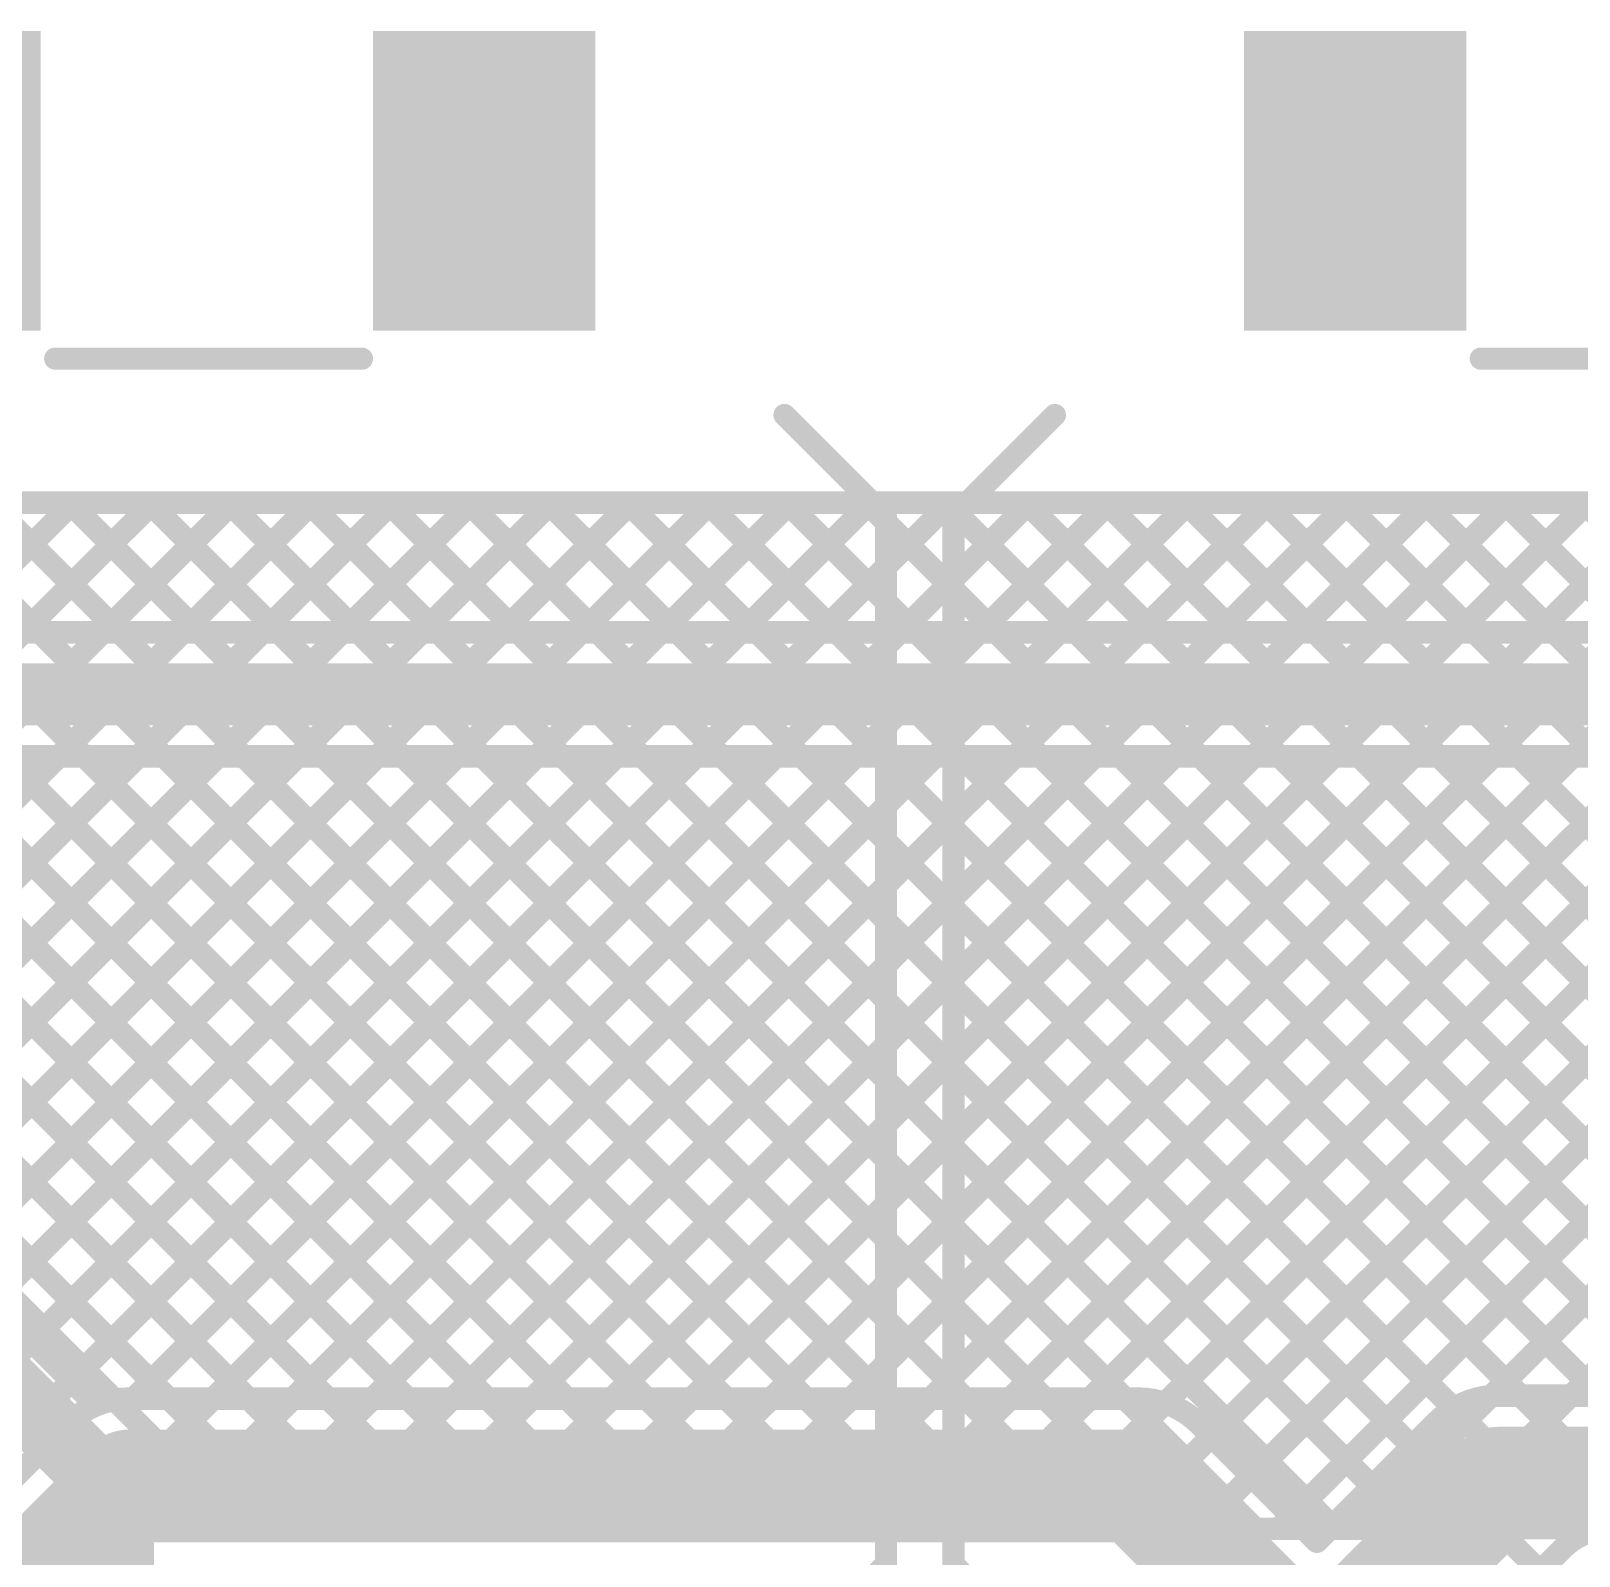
# Model space of a CAD drawing. Header units: millimetres. Extents: x 0 to 214, y 0 to 214.
# Drawn here: x 0.938 to 1.487, y 3.758 to 4.299 of the extents above; entities that cross this region are included whole.
import ezdxf

# ---------------------------------------------------------------- set-up
doc = ezdxf.new("R2010")
doc.units = ezdxf.units.MM
doc.header["$MEASUREMENT"] = 0
for name, color, linetype in [('BottomLayer', 5, 'Continuous'), ('TopLayer', 1, 'Continuous'), ('TopOverlay', 2, 'Continuous'), ('TopPaste', 8, 'Continuous'), ('TopSolder', 216, 'Continuous')]:
    doc.layers.add(name, color=color, linetype=linetype)

# ---------------------------------------------------------------- blocks, each defined once
blk = doc.blocks.new('TL3300CF160Q_185')
at = {"layer": 'TopLayer'}
blk.add_hatch(color=1, dxfattribs=at).paths.add_polyline_path([(0.35433, 0.06299), (0.25591, 0.06299), (0.25591, 0.13386), (0.35433, 0.13386)])
at = {"layer": 'TopPaste'}
blk.add_hatch(color=8, dxfattribs=at).paths.add_polyline_path([(0.35433, 0.06299), (0.25591, 0.06299), (0.25591, 0.13386), (0.35433, 0.13386)])
at = {"layer": 'TopSolder'}
blk.add_hatch(color=216, dxfattribs=at).paths.add_polyline_path([(0.35833, 0.05899), (0.25191, 0.05899), (0.25191, 0.13786), (0.35833, 0.13786)])
at = {"layer": 'TopOverlay', "const_width": 0.00787}
for points in [[(-0.186, 0.241), (-0.222, 0.205)], [(-0.186, 0.241), (0.186, 0.241)], [(0.186, 0.241), (0.222, 0.205)], [(0.24202, 0.05384), (0.242, -0.055)]]:
    blk.add_lwpolyline(points, dxfattribs=at)
at = {"layer": 'TopOverlay', "const_width": 0.00394}
for points in [[(-0.18797, 0.241, 1), (-0.18403, 0.241, 1)], [(-0.18797, 0.241, 1), (-0.18403, 0.241, 1)], [(0.18403, 0.241, 1), (0.18797, 0.241, 1)], [(0.18403, 0.241, 1), (0.18797, 0.241, 1)], [(0.22003, 0.205, 1), (0.22397, 0.205, 1)], [(0.24005, 0.05384, 1), (0.24398, 0.05384, 1)]]:
    blk.add_lwpolyline(points, format="xyb", close=True, dxfattribs=at)
blk = doc.blocks.new('TL3300CF160Q_186')
at = {"layer": 'TopLayer'}
blk.add_hatch(color=1, dxfattribs=at).paths.add_polyline_path([(0.35433, -0.13386), (0.25591, -0.13386), (0.25591, -0.06299), (0.35433, -0.06299)])
at = {"layer": 'TopPaste'}
blk.add_hatch(color=8, dxfattribs=at).paths.add_polyline_path([(0.35433, -0.13386), (0.25591, -0.13386), (0.25591, -0.06299), (0.35433, -0.06299)])
at = {"layer": 'TopSolder'}
for points in [[(0.35833, 0.05899), (0.25191, 0.05899), (0.25191, 0.13786), (0.35833, 0.13786)], [(0.35833, -0.13786), (0.25191, -0.13786), (0.25191, -0.05899), (0.35833, -0.05899)]]:
    blk.add_hatch(color=216, dxfattribs=at).paths.add_polyline_path(points)
at = {"layer": 'TopOverlay', "const_width": 0.00787}
for points in [[(0.24202, 0.05384), (0.242, -0.055)], [(-0.222, -0.205), (-0.186, -0.241)], [(0.222, -0.205), (0.186, -0.241)], [(-0.186, -0.241), (0.186, -0.241)]]:
    blk.add_lwpolyline(points, dxfattribs=at)
at = {"layer": 'TopOverlay', "const_width": 0.00394}
for points in [[(0.24005, 0.05384, 1), (0.24398, 0.05384, 1)], [(0.24003, -0.055, 1), (0.24397, -0.055, 1)], [(0.22003, -0.205, 1), (0.22397, -0.205, 1)], [(-0.18797, -0.241, 1), (-0.18403, -0.241, 1)], [(-0.18797, -0.241, 1), (-0.18403, -0.241, 1)], [(0.18403, -0.241, 1), (0.18797, -0.241, 1)], [(0.18403, -0.241, 1), (0.18797, -0.241, 1)]]:
    blk.add_lwpolyline(points, format="xyb", close=True, dxfattribs=at)

msp = doc.modelspace()

# ---------------------------------------------------------------- linework, layer by layer
at = {"layer": 'BottomLayer'}
for points, const_width in [([(0.57999, 4.132), (4.55583, 4.132)], 0.008), ([(0.89513, 4.132), (0.94113, 4.086)], 0.008), ([(0.90702, 4.086), (0.95302, 4.132)], 0.008), ([(0.92341, 4.132), (0.96941, 4.086)], 0.008), ([(0.9353, 4.086), (0.9813, 4.132)], 0.008), ([(0.9517, 4.132), (0.9977, 4.086)], 0.008), ([(0.96358, 4.086), (1.00958, 4.132)], 0.008), ([(0.97998, 4.132), (1.02598, 4.086)], 0.008), ([(0.99187, 4.086), (1.03787, 4.132)], 0.008), ([(1.00827, 4.132), (1.05427, 4.086)], 0.008), ([(1.02015, 4.086), (1.06615, 4.132)], 0.008), ([(1.03655, 4.132), (1.08255, 4.086)], 0.008), ([(1.04844, 4.086), (1.09444, 4.132)], 0.008), ([(1.06484, 4.132), (1.11084, 4.086)], 0.008), ([(1.07672, 4.086), (1.12272, 4.132)], 0.008), ([(1.09312, 4.132), (1.13912, 4.086)], 0.008), ([(1.10501, 4.086), (1.15101, 4.132)], 0.008), ([(1.1214, 4.132), (1.1674, 4.086)], 0.008), ([(1.13329, 4.086), (1.17929, 4.132)], 0.008), ([(1.14969, 4.132), (1.19569, 4.086)], 0.008), ([(1.16157, 4.086), (1.20757, 4.132)], 0.008), ([(1.17797, 4.132), (1.22397, 4.086)], 0.008), ([(1.18986, 4.086), (1.23586, 4.132)], 0.008), ([(1.20626, 4.132), (1.25226, 4.086)], 0.008), ([(1.21814, 4.086), (1.26414, 4.132)], 0.008), ([(1.23454, 4.132), (1.28054, 4.086)], 0.008), ([(1.24643, 4.086), (1.29243, 4.132)], 0.008), ([(1.26283, 4.132), (1.30883, 4.086)], 0.008), ([(1.27471, 4.086), (1.32071, 4.132)], 0.008), ([(1.29111, 4.132), (1.33711, 4.086)], 0.008), ([(1.303, 4.086), (1.349, 4.132)], 0.008), ([(1.31939, 4.132), (1.36539, 4.086)], 0.008), ([(1.33128, 4.086), (1.37728, 4.132)], 0.008), ([(1.34768, 4.132), (1.39368, 4.086)], 0.008), ([(1.35956, 4.086), (1.40556, 4.132)], 0.008), ([(1.37596, 4.132), (1.42196, 4.086)], 0.008), ([(1.38785, 4.086), (1.43385, 4.132)], 0.008), ([(1.40425, 4.132), (1.45025, 4.086)], 0.008), ([(1.41613, 4.086), (1.46213, 4.132)], 0.008), ([(1.43253, 4.132), (1.47853, 4.086)], 0.008), ([(1.44442, 4.086), (1.49042, 4.132)], 0.008), ([(1.46082, 4.132), (1.50682, 4.086)], 0.008), ([(1.4727, 4.086), (1.5187, 4.132)], 0.008), ([(1.4891, 4.132), (1.5351, 4.086)], 0.008), ([(0.517, 4.086), (2.584, 4.086)], 0.008), ([(0.491, 4.064), (2.584, 4.064)], 0.022), ([(0.517, 4.042), (2.57489, 4.042)], 0.008), ([(0.75886, 4.042), (1.03308, 3.76777)], 0.008), ([(0.78714, 4.042), (1.06137, 3.76777)], 0.008), ([(0.81542, 4.042), (1.08965, 3.76777)], 0.008), ([(0.84355, 3.93768), (0.94787, 4.042)], 0.008), ([(0.84371, 4.042), (1.11794, 3.76777)], 0.008), ([(0.85769, 3.92354), (0.97615, 4.042)], 0.008), ([(0.87184, 3.9094), (1.00444, 4.042)], 0.008), ([(0.87199, 4.042), (1.14622, 3.76777)], 0.008), ([(0.88598, 3.89526), (1.03272, 4.042)], 0.008), ([(0.90012, 3.88111), (1.06101, 4.042)], 0.008), ([(0.90028, 4.042), (1.1745, 3.76777)], 0.008), ([(0.91426, 3.86697), (1.08929, 4.042)], 0.008), ([(0.9284, 3.85283), (1.11757, 4.042)], 0.008), ([(0.92856, 4.042), (1.20279, 3.76777)], 0.008), ([(0.94255, 3.83869), (1.14586, 4.042)], 0.008), ([(0.95669, 3.82455), (1.17414, 4.042)], 0.008), ([(0.95685, 4.042), (1.23107, 3.76777)], 0.008), ([(0.97083, 3.8104), (1.20243, 4.042)], 0.008), ([(0.98497, 3.79626), (1.23071, 4.042)], 0.008), ([(0.98513, 4.042), (1.25936, 3.76777)], 0.008), ([(0.99266, 3.77566), (1.259, 4.042)], 0.008), ([(1.01305, 3.76777), (1.28728, 4.042)], 0.008), ([(1.01341, 4.042), (1.28764, 3.76777)], 0.008), ([(1.04134, 3.76777), (1.31556, 4.042)], 0.008), ([(1.0417, 4.042), (1.31593, 3.76777)], 0.008), ([(1.06962, 3.76777), (1.34385, 4.042)], 0.008), ([(1.06998, 4.042), (1.34421, 3.76777)], 0.008), ([(1.09791, 3.76777), (1.37213, 4.042)], 0.008), ([(1.09827, 4.042), (1.37249, 3.76777)], 0.008), ([(1.12619, 3.76777), (1.40042, 4.042)], 0.008), ([(1.12655, 4.042), (1.40078, 3.76777)], 0.008), ([(1.15447, 3.76777), (1.4287, 4.042)], 0.008), ([(1.15484, 4.042), (1.42906, 3.76777)], 0.008), ([(1.18276, 3.76777), (1.45699, 4.042)], 0.008), ([(1.18312, 4.042), (1.46056, 3.76456)], 0.008), ([(1.21104, 3.76777), (1.48527, 4.042)], 0.008), ([(1.2114, 4.042), (1.48803, 3.76537)], 0.008), ([(1.23933, 3.76777), (1.51355, 4.042)], 0.008), ([(1.23969, 4.042), (1.51392, 3.76777)], 0.008), ([(1.26761, 3.76777), (1.54184, 4.042)], 0.008), ([(1.26797, 4.042), (1.5422, 3.76777)], 0.008), ([(1.2959, 3.76777), (1.57012, 4.042)], 0.008), ([(1.29626, 4.042), (1.57048, 3.76777)], 0.008), ([(1.32418, 3.76777), (1.59841, 4.042)], 0.008), ([(1.32454, 4.042), (1.59877, 3.76777)], 0.008), ([(1.35247, 3.76777), (1.62669, 4.042)], 0.008), ([(1.35283, 4.042), (1.62705, 3.76777)], 0.008), ([(1.38075, 3.76777), (1.65498, 4.042)], 0.008), ([(1.38111, 4.042), (1.65534, 3.76777)], 0.008), ([(1.40903, 3.76777), (1.68326, 4.042)], 0.008), ([(1.40939, 4.042), (1.68362, 3.76777)], 0.008), ([(1.43732, 3.76777), (1.71154, 4.042)], 0.008), ([(1.43768, 4.042), (1.71191, 3.76777)], 0.008), ([(1.46169, 3.76386), (1.73983, 4.042)], 0.008), ([(1.46596, 4.042), (1.74019, 3.76777)], 0.008), ([(0.75163, 4.0296), (0.98576, 3.79548)], 0.008), ([(0.735, 4.013), (0.96916, 3.77884)], 0.025), ([(0.96916, 3.72073), (0.96916, 3.77884)], 0.025), ([(0.99263, 3.77994), (1.0048, 3.76777)], 0.008), ([(0.99266, 3.76777), (0.99266, 3.77884)], 0.008), ([(0.9927, 3.76777), (1.4487, 3.76777)], 0.008), ([(1.46533, 3.76087), (1.47354, 3.75266)], 0.008), ([(1.47354, 3.75266), (1.48175, 3.76087)], 0.008)]:
    msp.add_lwpolyline(points, dxfattribs=dict(at, const_width=const_width))
for points, const_width in [([(0.9497, 4.132, 1), (0.9537, 4.132, 1)], 0.004), ([(0.95102, 4.132, 1), (0.95502, 4.132, 1)], 0.004), ([(0.97798, 4.132, 1), (0.98198, 4.132, 1)], 0.004), ([(0.9793, 4.132, 1), (0.9833, 4.132, 1)], 0.004), ([(1.00627, 4.132, 1), (1.01027, 4.132, 1)], 0.004), ([(1.00758, 4.132, 1), (1.01158, 4.132, 1)], 0.004), ([(1.03455, 4.132, 1), (1.03855, 4.132, 1)], 0.004), ([(1.03587, 4.132, 1), (1.03987, 4.132, 1)], 0.004), ([(1.06284, 4.132, 1), (1.06684, 4.132, 1)], 0.004), ([(1.06415, 4.132, 1), (1.06815, 4.132, 1)], 0.004), ([(1.09112, 4.132, 1), (1.09512, 4.132, 1)], 0.004), ([(1.09244, 4.132, 1), (1.09644, 4.132, 1)], 0.004), ([(1.1194, 4.132, 1), (1.1234, 4.132, 1)], 0.004), ([(1.12072, 4.132, 1), (1.12472, 4.132, 1)], 0.004), ([(1.14769, 4.132, 1), (1.15169, 4.132, 1)], 0.004), ([(1.14901, 4.132, 1), (1.15301, 4.132, 1)], 0.004), ([(1.17597, 4.132, 1), (1.17997, 4.132, 1)], 0.004), ([(1.17729, 4.132, 1), (1.18129, 4.132, 1)], 0.004), ([(1.20426, 4.132, 1), (1.20826, 4.132, 1)], 0.004), ([(1.20557, 4.132, 1), (1.20957, 4.132, 1)], 0.004), ([(1.23254, 4.132, 1), (1.23654, 4.132, 1)], 0.004), ([(1.23386, 4.132, 1), (1.23786, 4.132, 1)], 0.004), ([(1.26083, 4.132, 1), (1.26483, 4.132, 1)], 0.004), ([(1.26214, 4.132, 1), (1.26614, 4.132, 1)], 0.004), ([(1.28911, 4.132, 1), (1.29311, 4.132, 1)], 0.004), ([(1.29043, 4.132, 1), (1.29443, 4.132, 1)], 0.004), ([(1.31739, 4.132, 1), (1.32139, 4.132, 1)], 0.004), ([(1.31871, 4.132, 1), (1.32271, 4.132, 1)], 0.004), ([(1.34568, 4.132, 1), (1.34968, 4.132, 1)], 0.004), ([(1.347, 4.132, 1), (1.351, 4.132, 1)], 0.004), ([(1.37396, 4.132, 1), (1.37796, 4.132, 1)], 0.004), ([(1.37528, 4.132, 1), (1.37928, 4.132, 1)], 0.004), ([(1.40225, 4.132, 1), (1.40625, 4.132, 1)], 0.004), ([(1.40356, 4.132, 1), (1.40756, 4.132, 1)], 0.004), ([(1.43053, 4.132, 1), (1.43453, 4.132, 1)], 0.004), ([(1.43185, 4.132, 1), (1.43585, 4.132, 1)], 0.004), ([(1.45882, 4.132, 1), (1.46282, 4.132, 1)], 0.004), ([(1.46013, 4.132, 1), (1.46413, 4.132, 1)], 0.004), ([(1.4871, 4.132, 1), (1.4911, 4.132, 1)], 0.004), ([(1.48842, 4.132, 1), (1.49242, 4.132, 1)], 0.004), ([(0.9333, 4.086, 1), (0.9373, 4.086, 1)], 0.004), ([(0.93913, 4.086, 1), (0.94313, 4.086, 1)], 0.004), ([(0.96158, 4.086, 1), (0.96558, 4.086, 1)], 0.004), ([(0.96741, 4.086, 1), (0.97141, 4.086, 1)], 0.004), ([(0.98987, 4.086, 1), (0.99387, 4.086, 1)], 0.004), ([(0.9957, 4.086, 1), (0.9997, 4.086, 1)], 0.004), ([(1.01815, 4.086, 1), (1.02215, 4.086, 1)], 0.004), ([(1.02398, 4.086, 1), (1.02798, 4.086, 1)], 0.004), ([(1.04644, 4.086, 1), (1.05044, 4.086, 1)], 0.004), ([(1.05227, 4.086, 1), (1.05627, 4.086, 1)], 0.004), ([(1.07472, 4.086, 1), (1.07872, 4.086, 1)], 0.004), ([(1.08055, 4.086, 1), (1.08455, 4.086, 1)], 0.004), ([(1.10301, 4.086, 1), (1.10701, 4.086, 1)], 0.004), ([(1.10884, 4.086, 1), (1.11284, 4.086, 1)], 0.004), ([(1.13129, 4.086, 1), (1.13529, 4.086, 1)], 0.004), ([(1.13712, 4.086, 1), (1.14112, 4.086, 1)], 0.004), ([(1.15957, 4.086, 1), (1.16357, 4.086, 1)], 0.004), ([(1.1654, 4.086, 1), (1.1694, 4.086, 1)], 0.004), ([(1.18786, 4.086, 1), (1.19186, 4.086, 1)], 0.004), ([(1.19369, 4.086, 1), (1.19769, 4.086, 1)], 0.004), ([(1.21614, 4.086, 1), (1.22014, 4.086, 1)], 0.004), ([(1.22197, 4.086, 1), (1.22597, 4.086, 1)], 0.004), ([(1.24443, 4.086, 1), (1.24843, 4.086, 1)], 0.004), ([(1.25026, 4.086, 1), (1.25426, 4.086, 1)], 0.004), ([(1.27271, 4.086, 1), (1.27671, 4.086, 1)], 0.004), ([(1.27854, 4.086, 1), (1.28254, 4.086, 1)], 0.004), ([(1.301, 4.086, 1), (1.305, 4.086, 1)], 0.004), ([(1.30683, 4.086, 1), (1.31083, 4.086, 1)], 0.004), ([(1.32928, 4.086, 1), (1.33328, 4.086, 1)], 0.004), ([(1.33511, 4.086, 1), (1.33911, 4.086, 1)], 0.004), ([(1.35756, 4.086, 1), (1.36156, 4.086, 1)], 0.004), ([(1.36339, 4.086, 1), (1.36739, 4.086, 1)], 0.004), ([(1.38585, 4.086, 1), (1.38985, 4.086, 1)], 0.004), ([(1.39168, 4.086, 1), (1.39568, 4.086, 1)], 0.004), ([(1.41413, 4.086, 1), (1.41813, 4.086, 1)], 0.004), ([(1.41996, 4.086, 1), (1.42396, 4.086, 1)], 0.004), ([(1.44242, 4.086, 1), (1.44642, 4.086, 1)], 0.004), ([(1.44825, 4.086, 1), (1.45225, 4.086, 1)], 0.004), ([(1.4707, 4.086, 1), (1.4747, 4.086, 1)], 0.004), ([(1.47653, 4.086, 1), (1.48053, 4.086, 1)], 0.004), ([(0.94587, 4.042, 1), (0.94987, 4.042, 1)], 0.004), ([(0.95485, 4.042, 1), (0.95885, 4.042, 1)], 0.004), ([(0.97415, 4.042, 1), (0.97815, 4.042, 1)], 0.004), ([(0.98313, 4.042, 1), (0.98713, 4.042, 1)], 0.004), ([(1.00244, 4.042, 1), (1.00644, 4.042, 1)], 0.004), ([(1.01141, 4.042, 1), (1.01541, 4.042, 1)], 0.004), ([(1.03072, 4.042, 1), (1.03472, 4.042, 1)], 0.004), ([(1.0397, 4.042, 1), (1.0437, 4.042, 1)], 0.004), ([(1.05901, 4.042, 1), (1.06301, 4.042, 1)], 0.004), ([(1.06798, 4.042, 1), (1.07198, 4.042, 1)], 0.004), ([(1.08729, 4.042, 1), (1.09129, 4.042, 1)], 0.004), ([(1.09627, 4.042, 1), (1.10027, 4.042, 1)], 0.004), ([(1.11557, 4.042, 1), (1.11957, 4.042, 1)], 0.004), ([(1.12455, 4.042, 1), (1.12855, 4.042, 1)], 0.004), ([(1.14386, 4.042, 1), (1.14786, 4.042, 1)], 0.004), ([(1.15284, 4.042, 1), (1.15684, 4.042, 1)], 0.004), ([(1.17214, 4.042, 1), (1.17614, 4.042, 1)], 0.004), ([(1.18112, 4.042, 1), (1.18512, 4.042, 1)], 0.004), ([(1.20043, 4.042, 1), (1.20443, 4.042, 1)], 0.004), ([(1.2094, 4.042, 1), (1.2134, 4.042, 1)], 0.004), ([(1.22871, 4.042, 1), (1.23271, 4.042, 1)], 0.004), ([(1.23769, 4.042, 1), (1.24169, 4.042, 1)], 0.004), ([(1.257, 4.042, 1), (1.261, 4.042, 1)], 0.004), ([(1.26597, 4.042, 1), (1.26997, 4.042, 1)], 0.004), ([(1.28528, 4.042, 1), (1.28928, 4.042, 1)], 0.004), ([(1.29426, 4.042, 1), (1.29826, 4.042, 1)], 0.004), ([(1.31356, 4.042, 1), (1.31756, 4.042, 1)], 0.004), ([(1.32254, 4.042, 1), (1.32654, 4.042, 1)], 0.004), ([(1.34185, 4.042, 1), (1.34585, 4.042, 1)], 0.004), ([(1.35083, 4.042, 1), (1.35483, 4.042, 1)], 0.004), ([(1.37013, 4.042, 1), (1.37413, 4.042, 1)], 0.004), ([(1.37911, 4.042, 1), (1.38311, 4.042, 1)], 0.004), ([(1.39842, 4.042, 1), (1.40242, 4.042, 1)], 0.004), ([(1.40739, 4.042, 1), (1.41139, 4.042, 1)], 0.004), ([(1.4267, 4.042, 1), (1.4307, 4.042, 1)], 0.004), ([(1.43568, 4.042, 1), (1.43968, 4.042, 1)], 0.004), ([(1.45499, 4.042, 1), (1.45899, 4.042, 1)], 0.004), ([(1.46396, 4.042, 1), (1.46796, 4.042, 1)], 0.004), ([(1.48327, 4.042, 1), (1.48727, 4.042, 1)], 0.004), ([(0.94055, 3.83869, 1), (0.94455, 3.83869, 1)], 0.004), ([(0.95469, 3.82455, 1), (0.95869, 3.82455, 1)], 0.004), ([(0.96883, 3.8104, 1), (0.97283, 3.8104, 1)], 0.004), ([(0.98297, 3.79626, 1), (0.98697, 3.79626, 1)], 0.004), ([(0.98376, 3.79548, 1), (0.98776, 3.79548, 1)], 0.004), ([(0.98376, 3.79548, 1), (0.98776, 3.79548, 1)], 0.004), ([(0.98377, 3.79546, 1), (0.98777, 3.79546, 1)], 0.004), ([(0.96291, 3.77884, 1), (0.97541, 3.77884, 1)], 0.0125), ([(0.96291, 3.77884, 1), (0.97541, 3.77884, 1)], 0.0125), ([(0.99063, 3.77994, 1), (0.99463, 3.77994, 1)], 0.004), ([(0.99066, 3.77884, 1), (0.99466, 3.77884, 1)], 0.004), ([(0.99066, 3.77884, 1), (0.99466, 3.77884, 1)], 0.004), ([(0.99066, 3.77884, 1), (0.99466, 3.77884, 1)], 0.004), ([(0.99066, 3.77566, 1), (0.99466, 3.77566, 1)], 0.004), ([(0.99066, 3.76777, 1), (0.99466, 3.76777, 1)], 0.004), ([(0.9907, 3.76777, 1), (0.9947, 3.76777, 1)], 0.004), ([(1.0028, 3.76777, 1), (1.0068, 3.76777, 1)], 0.004), ([(1.01105, 3.76777, 1), (1.01505, 3.76777, 1)], 0.004), ([(1.03108, 3.76777, 1), (1.03508, 3.76777, 1)], 0.004), ([(1.03934, 3.76777, 1), (1.04334, 3.76777, 1)], 0.004), ([(1.05937, 3.76777, 1), (1.06337, 3.76777, 1)], 0.004), ([(1.06762, 3.76777, 1), (1.07162, 3.76777, 1)], 0.004), ([(1.08765, 3.76777, 1), (1.09165, 3.76777, 1)], 0.004), ([(1.09591, 3.76777, 1), (1.09991, 3.76777, 1)], 0.004), ([(1.11594, 3.76777, 1), (1.11994, 3.76777, 1)], 0.004), ([(1.12419, 3.76777, 1), (1.12819, 3.76777, 1)], 0.004), ([(1.14422, 3.76777, 1), (1.14822, 3.76777, 1)], 0.004), ([(1.15247, 3.76777, 1), (1.15647, 3.76777, 1)], 0.004), ([(1.1725, 3.76777, 1), (1.1765, 3.76777, 1)], 0.004), ([(1.18076, 3.76777, 1), (1.18476, 3.76777, 1)], 0.004), ([(1.20079, 3.76777, 1), (1.20479, 3.76777, 1)], 0.004), ([(1.20904, 3.76777, 1), (1.21304, 3.76777, 1)], 0.004), ([(1.22907, 3.76777, 1), (1.23307, 3.76777, 1)], 0.004), ([(1.23733, 3.76777, 1), (1.24133, 3.76777, 1)], 0.004), ([(1.25736, 3.76777, 1), (1.26136, 3.76777, 1)], 0.004), ([(1.26561, 3.76777, 1), (1.26961, 3.76777, 1)], 0.004), ([(1.28564, 3.76777, 1), (1.28964, 3.76777, 1)], 0.004), ([(1.2939, 3.76777, 1), (1.2979, 3.76777, 1)], 0.004), ([(1.31393, 3.76777, 1), (1.31793, 3.76777, 1)], 0.004), ([(1.32218, 3.76777, 1), (1.32618, 3.76777, 1)], 0.004), ([(1.34221, 3.76777, 1), (1.34621, 3.76777, 1)], 0.004), ([(1.35047, 3.76777, 1), (1.35447, 3.76777, 1)], 0.004), ([(1.37049, 3.76777, 1), (1.37449, 3.76777, 1)], 0.004), ([(1.37875, 3.76777, 1), (1.38275, 3.76777, 1)], 0.004), ([(1.39878, 3.76777, 1), (1.40278, 3.76777, 1)], 0.004), ([(1.40703, 3.76777, 1), (1.41103, 3.76777, 1)], 0.004), ([(1.42706, 3.76777, 1), (1.43106, 3.76777, 1)], 0.004), ([(1.43532, 3.76777, 1), (1.43932, 3.76777, 1)], 0.004), ([(1.4467, 3.76777, 1), (1.4507, 3.76777, 1)], 0.004), ([(1.4467, 3.76777, 1), (1.4507, 3.76777, 1)], 0.004), ([(1.4467, 3.76777, 1), (1.4507, 3.76777, 1)], 0.004), ([(1.48603, 3.76537, 1), (1.49003, 3.76537, 1)], 0.004), ([(1.45856, 3.76456, 1), (1.46256, 3.76456, 1)], 0.004), ([(1.45969, 3.76386, 1), (1.46369, 3.76386, 1)], 0.004), ([(1.46332, 3.76089, 1), (1.46732, 3.76089, 1)], 0.004), ([(1.46333, 3.76087, 1), (1.46733, 3.76087, 1)], 0.004), ([(1.46333, 3.76087, 1), (1.46733, 3.76087, 1)], 0.004), ([(1.47975, 3.76087, 1), (1.48375, 3.76087, 1)], 0.004), ([(1.47975, 3.76087, 1), (1.48375, 3.76087, 1)], 0.004), ([(1.47977, 3.76089, 1), (1.48377, 3.76089, 1)], 0.004)]:
    msp.add_lwpolyline(points, format="xyb", close=True, dxfattribs=dict(at, const_width=const_width))
at = {"layer": 'BottomLayer', "const_width": 0.008}
for points in [[(0.98576, 3.79548, -0.199188), (0.99266, 3.77884)], [(0.98577, 3.79546, -0.198912), (0.99266, 3.77884)], [(1.4487, 3.76777, -0.199188), (1.46533, 3.76087)], [(1.4487, 3.76777, -0.198912), (1.46532, 3.76089)], [(1.48175, 3.76087, -0.199188), (1.49839, 3.76777)], [(1.48177, 3.76089, -0.198912), (1.49839, 3.76777)]]:
    msp.add_lwpolyline(points, format="xyb", dxfattribs=at)
at = {"layer": 'TopLayer'}
for points, const_width in [([(0.58681, 4.132), (4.31927, 4.132)], 0.008), ([(0.61229, 4.132), (0.94522, 3.79906)], 0.008), ([(0.64057, 4.132), (0.96099, 3.81158)], 0.008), ([(0.66886, 4.132), (0.98686, 3.814)], 0.008), ([(0.69714, 4.132), (1.01514, 3.814)], 0.008), ([(0.72542, 4.132), (1.04342, 3.814)], 0.008), ([(0.74576, 3.89646), (0.9813, 4.132)], 0.008), ([(0.751, 3.92998), (0.95302, 4.132)], 0.008), ([(0.75371, 4.132), (1.07171, 3.814)], 0.008), ([(0.77078, 3.8932), (1.00958, 4.132)], 0.008), ([(0.78199, 4.132), (1.09999, 3.814)], 0.008), ([(0.78528, 3.87941), (1.03787, 4.132)], 0.008), ([(0.79943, 3.86527), (1.06615, 4.132)], 0.008), ([(0.81028, 4.132), (1.12828, 3.814)], 0.008), ([(0.81357, 3.85113), (1.09444, 4.132)], 0.008), ([(0.82546, 3.83474), (1.12272, 4.132)], 0.008), ([(0.826, 3.75043), (1.20757, 4.132)], 0.008), ([(0.826, 3.72214), (1.23586, 4.132)], 0.008), ([(0.826, 3.77871), (1.17929, 4.132)], 0.008), ([(0.826, 3.80699), (1.15101, 4.132)], 0.008), ([(0.8295, 3.69735), (1.26414, 4.132)], 0.008), ([(0.83856, 4.132), (1.15656, 3.814)], 0.008), ([(0.86685, 4.132), (1.18485, 3.814)], 0.008), ([(0.89513, 4.132), (1.21313, 3.814)], 0.008), ([(0.92341, 4.132), (1.24141, 3.814)], 0.008), ([(0.9517, 4.132), (1.2697, 3.814)], 0.008), ([(0.97443, 3.814), (1.29243, 4.132)], 0.008), ([(0.97998, 4.132), (1.29798, 3.814)], 0.008), ([(1.00271, 3.814), (1.32071, 4.132)], 0.008), ([(1.00827, 4.132), (1.32627, 3.814)], 0.008), ([(1.031, 3.814), (1.349, 4.132)], 0.008), ([(1.03655, 4.132), (1.39986, 3.7687)], 0.008), ([(1.05928, 3.814), (1.37728, 4.132)], 0.008), ([(1.06484, 4.132), (1.414, 3.78284)], 0.008), ([(1.08756, 3.814), (1.40556, 4.132)], 0.008), ([(1.09312, 4.132), (1.42814, 3.79698)], 0.008), ([(1.11585, 3.814), (1.43385, 4.132)], 0.008), ([(1.1214, 4.132), (1.44291, 3.8105)], 0.008), ([(1.14413, 3.814), (1.46213, 4.132)], 0.008), ([(1.14969, 4.132), (1.46669, 3.815)], 0.008), ([(1.17242, 3.814), (1.49042, 4.132)], 0.008), ([(1.17797, 4.132), (1.49497, 3.815)], 0.008), ([(1.2007, 3.814), (1.5187, 4.132)], 0.008), ([(1.20626, 4.132), (1.52326, 3.815)], 0.008), ([(1.22899, 3.814), (1.54699, 4.132)], 0.008), ([(1.23454, 4.132), (1.55154, 3.815)], 0.008), ([(1.25727, 3.814), (1.57527, 4.132)], 0.008), ([(1.26283, 4.132), (1.57983, 3.815)], 0.008), ([(1.28555, 3.814), (1.60355, 4.132)], 0.008), ([(1.29111, 4.132), (1.60811, 3.815)], 0.008), ([(1.31384, 3.814), (1.63184, 4.132)], 0.008), ([(1.31939, 4.132), (1.63639, 3.815)], 0.008), ([(1.34053, 3.8124), (1.66012, 4.132)], 0.008), ([(1.34768, 4.132), (1.66468, 3.815)], 0.008), ([(1.35698, 3.80057), (1.68841, 4.132)], 0.008), ([(1.37112, 3.78643), (1.71669, 4.132)], 0.008), ([(1.37596, 4.132), (1.69296, 3.815)], 0.008), ([(1.38526, 3.77228), (1.74498, 4.132)], 0.008), ([(1.40425, 4.132), (1.72125, 3.815)], 0.008), ([(1.43253, 4.132), (1.74953, 3.815)], 0.008), ([(1.45613, 3.81487), (1.77326, 4.132)], 0.008), ([(1.46082, 4.132), (1.77782, 3.815)], 0.008), ([(1.48454, 3.815), (1.80154, 4.132)], 0.008), ([(1.4891, 4.132), (1.8061, 3.815)], 0.008), ([(1.459, 3.815), (1.85721, 3.815)], 0.008), ([(0.973, 3.814), (1.3307, 3.814)], 0.008), ([(0.88688, 3.74072), (0.95106, 3.8049)], 0.008), ([(1.35264, 3.8049), (1.39435, 3.76319)], 0.008), ([(1.39435, 3.76319), (1.43706, 3.8059)], 0.008), ([(0.90878, 3.71878), (0.973, 3.783)], 0.04), ([(0.973, 3.783), (1.3307, 3.783)], 0.04), ([(1.3307, 3.783), (1.4077, 3.706)], 0.04), ([(1.4077, 3.7327), (1.459, 3.784)], 0.04), ([(1.459, 3.784), (1.85721, 3.784)], 0.04)]:
    msp.add_lwpolyline(points, dxfattribs=dict(at, const_width=const_width))
for points, const_width in [([(0.9497, 4.132, 1), (0.9537, 4.132, 1)], 0.004), ([(0.95102, 4.132, 1), (0.95502, 4.132, 1)], 0.004), ([(0.97798, 4.132, 1), (0.98198, 4.132, 1)], 0.004), ([(0.9793, 4.132, 1), (0.9833, 4.132, 1)], 0.004), ([(1.00627, 4.132, 1), (1.01027, 4.132, 1)], 0.004), ([(1.00758, 4.132, 1), (1.01158, 4.132, 1)], 0.004), ([(1.03455, 4.132, 1), (1.03855, 4.132, 1)], 0.004), ([(1.03587, 4.132, 1), (1.03987, 4.132, 1)], 0.004), ([(1.06284, 4.132, 1), (1.06684, 4.132, 1)], 0.004), ([(1.06415, 4.132, 1), (1.06815, 4.132, 1)], 0.004), ([(1.09112, 4.132, 1), (1.09512, 4.132, 1)], 0.004), ([(1.09244, 4.132, 1), (1.09644, 4.132, 1)], 0.004), ([(1.1194, 4.132, 1), (1.1234, 4.132, 1)], 0.004), ([(1.12072, 4.132, 1), (1.12472, 4.132, 1)], 0.004), ([(1.14769, 4.132, 1), (1.15169, 4.132, 1)], 0.004), ([(1.14901, 4.132, 1), (1.15301, 4.132, 1)], 0.004), ([(1.17597, 4.132, 1), (1.17997, 4.132, 1)], 0.004), ([(1.17729, 4.132, 1), (1.18129, 4.132, 1)], 0.004), ([(1.20426, 4.132, 1), (1.20826, 4.132, 1)], 0.004), ([(1.20557, 4.132, 1), (1.20957, 4.132, 1)], 0.004), ([(1.23254, 4.132, 1), (1.23654, 4.132, 1)], 0.004), ([(1.23386, 4.132, 1), (1.23786, 4.132, 1)], 0.004), ([(1.26083, 4.132, 1), (1.26483, 4.132, 1)], 0.004), ([(1.26214, 4.132, 1), (1.26614, 4.132, 1)], 0.004), ([(1.28911, 4.132, 1), (1.29311, 4.132, 1)], 0.004), ([(1.29043, 4.132, 1), (1.29443, 4.132, 1)], 0.004), ([(1.31739, 4.132, 1), (1.32139, 4.132, 1)], 0.004), ([(1.31871, 4.132, 1), (1.32271, 4.132, 1)], 0.004), ([(1.34568, 4.132, 1), (1.34968, 4.132, 1)], 0.004), ([(1.347, 4.132, 1), (1.351, 4.132, 1)], 0.004), ([(1.37396, 4.132, 1), (1.37796, 4.132, 1)], 0.004), ([(1.37528, 4.132, 1), (1.37928, 4.132, 1)], 0.004), ([(1.40225, 4.132, 1), (1.40625, 4.132, 1)], 0.004), ([(1.40356, 4.132, 1), (1.40756, 4.132, 1)], 0.004), ([(1.43053, 4.132, 1), (1.43453, 4.132, 1)], 0.004), ([(1.43185, 4.132, 1), (1.43585, 4.132, 1)], 0.004), ([(1.45882, 4.132, 1), (1.46282, 4.132, 1)], 0.004), ([(1.46013, 4.132, 1), (1.46413, 4.132, 1)], 0.004), ([(1.4871, 4.132, 1), (1.4911, 4.132, 1)], 0.004), ([(1.48842, 4.132, 1), (1.49242, 4.132, 1)], 0.004), ([(1.45413, 3.81487, 1), (1.45813, 3.81487, 1)], 0.004), ([(1.457, 3.815, 1), (1.461, 3.815, 1)], 0.004), ([(1.457, 3.815, 1), (1.461, 3.815, 1)], 0.004), ([(1.457, 3.815, 1), (1.461, 3.815, 1)], 0.004), ([(1.46469, 3.815, 1), (1.46869, 3.815, 1)], 0.004), ([(1.48254, 3.815, 1), (1.48654, 3.815, 1)], 0.004), ([(0.95899, 3.81158, 1), (0.96299, 3.81158, 1)], 0.004), ([(0.971, 3.814, 1), (0.975, 3.814, 1)], 0.004), ([(0.971, 3.814, 1), (0.975, 3.814, 1)], 0.004), ([(0.971, 3.814, 1), (0.975, 3.814, 1)], 0.004), ([(0.97243, 3.814, 1), (0.97643, 3.814, 1)], 0.004), ([(0.98486, 3.814, 1), (0.98886, 3.814, 1)], 0.004), ([(1.00071, 3.814, 1), (1.00471, 3.814, 1)], 0.004), ([(1.01314, 3.814, 1), (1.01714, 3.814, 1)], 0.004), ([(1.029, 3.814, 1), (1.033, 3.814, 1)], 0.004), ([(1.04142, 3.814, 1), (1.04542, 3.814, 1)], 0.004), ([(1.05728, 3.814, 1), (1.06128, 3.814, 1)], 0.004), ([(1.06971, 3.814, 1), (1.07371, 3.814, 1)], 0.004), ([(1.08556, 3.814, 1), (1.08956, 3.814, 1)], 0.004), ([(1.09799, 3.814, 1), (1.10199, 3.814, 1)], 0.004), ([(1.11385, 3.814, 1), (1.11785, 3.814, 1)], 0.004), ([(1.12628, 3.814, 1), (1.13028, 3.814, 1)], 0.004), ([(1.14213, 3.814, 1), (1.14613, 3.814, 1)], 0.004), ([(1.15456, 3.814, 1), (1.15856, 3.814, 1)], 0.004), ([(1.17042, 3.814, 1), (1.17442, 3.814, 1)], 0.004), ([(1.18285, 3.814, 1), (1.18685, 3.814, 1)], 0.004), ([(1.1987, 3.814, 1), (1.2027, 3.814, 1)], 0.004), ([(1.21113, 3.814, 1), (1.21513, 3.814, 1)], 0.004), ([(1.22699, 3.814, 1), (1.23099, 3.814, 1)], 0.004), ([(1.23941, 3.814, 1), (1.24341, 3.814, 1)], 0.004), ([(1.25527, 3.814, 1), (1.25927, 3.814, 1)], 0.004), ([(1.2677, 3.814, 1), (1.2717, 3.814, 1)], 0.004), ([(1.28355, 3.814, 1), (1.28755, 3.814, 1)], 0.004), ([(1.29598, 3.814, 1), (1.29998, 3.814, 1)], 0.004), ([(1.31184, 3.814, 1), (1.31584, 3.814, 1)], 0.004), ([(1.32427, 3.814, 1), (1.32827, 3.814, 1)], 0.004), ([(1.3287, 3.814, 1), (1.3327, 3.814, 1)], 0.004), ([(1.3287, 3.814, 1), (1.3327, 3.814, 1)], 0.004), ([(1.3287, 3.814, 1), (1.3327, 3.814, 1)], 0.004), ([(1.33853, 3.8124, 1), (1.34253, 3.8124, 1)], 0.004), ([(1.44091, 3.8105, 1), (1.44491, 3.8105, 1)], 0.004), ([(0.94906, 3.8049, 1), (0.95306, 3.8049, 1)], 0.004), ([(0.94906, 3.8049, 1), (0.95306, 3.8049, 1)], 0.004), ([(0.94908, 3.80492, 1), (0.95308, 3.80492, 1)], 0.004), ([(1.35062, 3.80492, 1), (1.35462, 3.80492, 1)], 0.004), ([(1.35064, 3.8049, 1), (1.35464, 3.8049, 1)], 0.004), ([(1.35064, 3.8049, 1), (1.35464, 3.8049, 1)], 0.004), ([(1.43506, 3.8059, 1), (1.43906, 3.8059, 1)], 0.004), ([(1.43506, 3.8059, 1), (1.43906, 3.8059, 1)], 0.004), ([(1.43508, 3.80592, 1), (1.43908, 3.80592, 1)], 0.004), ([(0.94322, 3.79906, 1), (0.94722, 3.79906, 1)], 0.004), ([(0.963, 3.783, 1), (0.983, 3.783, 1)], 0.02), ([(0.963, 3.783, 1), (0.983, 3.783, 1)], 0.02), ([(1.3207, 3.783, 1), (1.3407, 3.783, 1)], 0.02), ([(1.3207, 3.783, 1), (1.3407, 3.783, 1)], 0.02), ([(1.35498, 3.80057, 1), (1.35898, 3.80057, 1)], 0.004), ([(1.449, 3.784, 1), (1.469, 3.784, 1)], 0.02), ([(1.449, 3.784, 1), (1.469, 3.784, 1)], 0.02), ([(1.42614, 3.79698, 1), (1.43014, 3.79698, 1)], 0.004), ([(1.36912, 3.78643, 1), (1.37312, 3.78643, 1)], 0.004), ([(1.412, 3.78284, 1), (1.416, 3.78284, 1)], 0.004), ([(1.38326, 3.77228, 1), (1.38726, 3.77228, 1)], 0.004), ([(1.39786, 3.7687, 1), (1.40186, 3.7687, 1)], 0.004), ([(1.39235, 3.76319, 1), (1.39635, 3.76319, 1)], 0.004), ([(1.39235, 3.76319, 1), (1.39635, 3.76319, 1)], 0.004)]:
    msp.add_lwpolyline(points, format="xyb", close=True, dxfattribs=dict(at, const_width=const_width))
at = {"layer": 'TopLayer', "const_width": 0.008}
for points in [[(1.43706, 3.8059, -0.199163), (1.459, 3.815)], [(1.43708, 3.80592, -0.198912), (1.459, 3.815)], [(0.95106, 3.8049, -0.199163), (0.973, 3.814)], [(0.95108, 3.80492, -0.198912), (0.973, 3.814)], [(1.3307, 3.814, -0.199163), (1.35264, 3.8049)], [(1.3307, 3.814, -0.198912), (1.35262, 3.80492)]]:
    msp.add_lwpolyline(points, format="xyb", dxfattribs=at)

# ---------------------------------------------------------------- block references
at = {"rotation": 90}
for name, p in [('TL3300CF160Q_186', (1.00044, 3.94116)), ('TL3300CF160Q_185', (1.50639, 3.94116))]:
    msp.add_blockref(name, p, dxfattribs=at)

doc.saveas('drawing.dxf')
